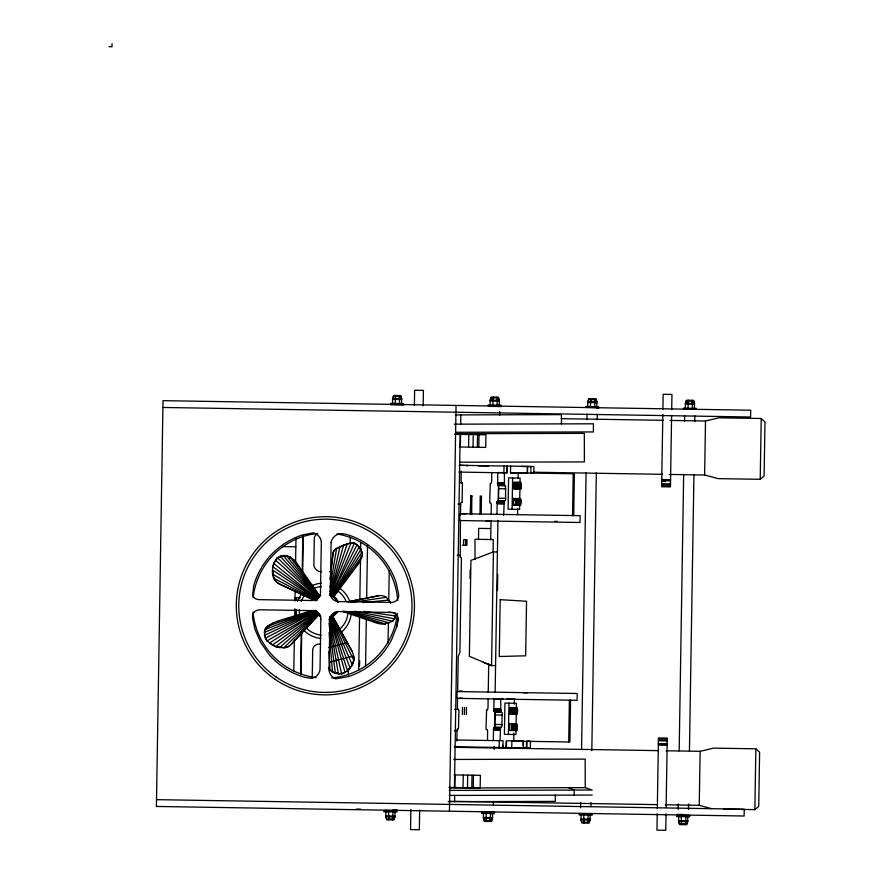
<?xml version="1.0" encoding="UTF-8"?>
<svg xmlns="http://www.w3.org/2000/svg" width="874" height="874" viewBox="0 0 874 874"><rect width="100%" height="100%" fill="white"/><g stroke="black" fill="none" stroke-linecap="round" stroke-linejoin="round"><path stroke-width="1.31" d="M493.34 740.289L493.515 729.888C492.39 723.901 503.391 730.915 501.971 724.557L502.124 715.052C504.134 708.246 492.335 715.445 493.854 709.109L494.018 698.774L503.413 698.927M497.787 485.573L497.677 472.528L507.073 472.681L507.182 466.061M500.715 698.883L500.824 711.928M504.364 472.637L504.484 485.682M354.549 611.254L394.578 618.814L395.387 615.427L394.578 618.814L392.71 621.217L383.894 624.091A13.689 8.62 5.4 0 1 376.76 623.086L342.247 611.287M293.806 671.363L294.32 640.052M294.691 617.12L294.822 608.981M294.953 600.995L295.117 590.955M295.576 562.583L295.98 538.253M295.849 616.246L295.958 609.593M296.111 600.285L296.155 597.619M300.558 674.193L301.246 631.989M302.218 572.153L302.819 535.664M301.038 674.608L301.727 632.59M302.71 571.804L303.289 536.341M312.247 677.11L312.695 649.415A6.686 6.686 0 0 1 318.06 644.138L320.671 644.182M350.201 542.568L350.266 538.602A7.932 7.932 0 0 0 349.534 536.997M348.245 675.056L348.355 668.457M358.69 670.194L359.553 617.164M359.837 599.488L360.481 560.048M360.634 550.533L360.765 542.372M359.564 666.064L359.651 660.646M365.551 666.228L366.326 618.639M366.654 598.231L367.517 545.201M388.045 643.1L388.384 622.67M388.755 599.52L389.225 570.919M394.982 811.159L394.884 816.862L393.934 819.921L386.679 819.801L385.816 816.72L385.893 811.826M392.524 404.236L392.612 398.533L393.573 395.474L400.827 395.594L401.69 398.675L401.592 404.389M388.504 811.87L388.755 819.834M395.124 404.28L395.66 395.507M393.049 811.127L392.382 819.899M399.669 404.356L399.287 395.561M414.374 405.58L414.615 390.252L423.409 390.394L423.169 405.733M410.878 809.433L410.551 829.59L419.345 829.732L419.662 810.012M449.444 811.214L456.042 405.427M454.447 787.507L460.183 434.389M454.808 787.507L455.015 774.921M460.347 446.985L460.543 434.4M456.84 741.01L457.015 730.664A4.042 0.699 -89.1 0 1 457.473 728.829L458.347 728.84M457.539 698.206L457.408 706.236A3.769 0.655 -89.1 0 0 457.801 709.043L458.948 710.77L458.457 728.785M457.648 691.498L458.227 656.429L459.899 652.517L461.417 559.426L461.166 557.328L460.292 557.219M460.237 557.197L460.434 520.358M460.522 514.961L460.696 504.189A4.042 0.699 -89.1 0 1 461.155 502.353L462.029 502.364M461.232 471.075L461.09 479.76A3.769 0.655 -89.1 0 0 461.483 482.568L462.346 482.94L459.669 482.896M463.526 545.289L463.624 539.684L466.989 539.739L466.891 545.343L462.28 545.278M462.379 714.451L462.499 707.372M465.536 545.321L465.623 539.892M463.056 787.649L463.264 775.063M464.356 714.484L464.476 707.405M468.595 447.117L468.792 434.531M466.345 714.517L466.454 707.437M470.409 514.054L470.573 503.544M470.638 499.611L470.704 495.667M470.463 514.447L470.769 496.082L471.96 496.104M470.026 578.435L470.168 569.957M471.665 514.469L471.884 495.689M467.492 787.714L467.699 775.129M473.031 447.193L473.216 435.864M471.818 787.791L472.015 775.205M477.346 447.259L477.554 434.673M473.26 787.813L473.468 775.227M478.799 447.28L479.007 434.695M478.471 539.695L478.657 528.366L489.986 528.552M480.001 514.447L480.219 496.061L481.476 496.082L481.181 514.469M492.575 813.563L492.488 818.446L491.538 821.505L484.272 821.385L483.42 818.304L483.497 813.41M490.139 405.012L490.216 400.117L491.177 397.058L498.431 397.178L499.294 400.259L499.196 405.973M486.108 813.454L486.359 821.418M492.739 405.055L493.264 397.091M487.463 740.245L487.605 731.396A4.042 0.699 -89.1 0 0 487.2 729.55L486.25 729.517L486.042 728.337L486.589 710.147M488.14 698.883L488.009 706.979A3.769 0.655 -89.1 0 1 487.528 709.764L486.643 710.103M488.249 692.132L488.708 663.814M490.729 539.706L491.035 520.937M491.133 514.24L491.286 504.855A4.042 0.699 -89.1 0 0 490.882 503.009L489.943 502.976L489.735 501.796L490.27 483.606M491.811 472.834L491.691 480.427A3.769 0.655 -89.1 0 1 491.21 483.213L490.325 483.562M493.078 551.745L493.275 539.575L475.008 539.28L474.986 559.579M495.613 665.627L491.559 665.562L493.406 551.898L497.459 551.964M490.642 813.53L489.986 821.484M497.262 405.94L496.891 397.157M497 514.032L497.164 503.642C495.864 497.382 507.062 504.768 505.631 498.311L505.522 485.791L497.732 485.42M493.297 804.998L493.351 802.277M494.214 749.171L494.258 746.44M494.564 727.376L494.826 711.032M495.143 691.968L497.929 520.38M498.235 501.305L498.508 484.972M499.633 415.511L499.699 411.425M494.815 727.234L495.099 711.851M497.448 590.54L497.71 574.305M498.475 500.977L498.726 485.594M499.174 747.478L499.283 740.682M503.905 472.812L504.025 466.006M500.037 740.398L500.573 727.343M503.675 515.442L504.232 501.086M502.626 747.532L502.659 745.216M507.27 466.061L507.16 472.856L458.959 472.08M502.954 747.532L503.063 740.737L456.971 739.994M506.046 747.587L506.144 741.797M510.602 466.115L510.492 472.91L527.317 473.184L527.426 466.388M506.407 747.598L506.516 740.802L523.428 741.076L523.318 747.871M508.439 734.4L508.941 703.144M512.098 509.214L512.601 477.958M514.032 505.248L514.043 504.418M514.415 500.245L514.141 498.486M511.738 730.467L511.847 723.694M512 714.287L512.109 707.525M515.398 505.27L515.507 498.508M515.66 489.101L515.78 482.328M511.76 747.685L511.869 740.89M512.503 714.298L512.514 713.337M512.59 708.705L512.612 707.536M515.9 505.281L516.13 499.557L516.425 500.278M516.01 505.281L515.889 504.265M512.918 730.489L513.027 723.716M516.578 505.292L516.61 503.107M516.654 500.846L516.687 498.519M516.84 489.123L516.873 486.927M516.916 484.677L516.949 482.35M513.715 730.5L513.836 723.727M513.988 714.32L514.098 707.558M517.386 505.303L517.495 498.541M517.648 489.134L517.758 482.361M513.857 733.199L513.726 741.097L569.881 742.015L570.558 700.194M514.327 704.215L514.415 699.287M514.371 714.331L514.393 713.097M517.572 514.666L517.67 508.515M518.162 478.122L518.249 472.856M517.987 505.314C517.233 487.539 519.626 515.879 518.391 500.31M514.895 730.522L514.928 728.326M514.972 726.076L515.005 723.748M515.234 709.906L515.267 707.579M518.632 500.878L518.664 498.551M518.817 489.156L518.927 482.382M515.704 730.533L515.813 723.759M515.966 714.353L516.075 707.59M519.364 505.336L519.473 498.573M519.626 489.167L519.735 482.393M515.977 730.446L515.911 734.531L504.418 734.335L504.932 703.078L516.425 703.264L516.337 708.705M516.086 723.65L516.25 714.145M519.637 505.259L519.571 509.334L508.078 509.149L508.592 477.892L520.085 478.078L519.997 483.508M519.757 498.464L519.91 488.948M516.916 728.359L516.873 730.555L509.728 730.435L509.848 723.661L516.982 723.781L516.949 726.108M523.089 745.358L523.144 742.07M527.492 473.009L527.601 466.552M526.519 742.124L526.432 747.609L523.056 747.554M530.933 466.454L530.824 473.249L532.823 473.282M526.803 747.926L526.924 741.13L530.463 741.185L530.354 747.98L454.349 746.746M533.817 473.293L533.927 466.498L459.068 465.285L464.17 465.416M568.701 741.993L569.378 700.183M572.536 515.562L573.213 473.752M573.715 515.584L574.393 473.774L510.492 472.736M580.631 807.784L580.718 802.332M581.581 749.226L586.072 472.768M586.935 419.651L587.022 414.21M590.169 815.147L590.092 820.041L589.131 823.09L581.876 822.98L581.024 819.888L581.112 814.186M587.743 406.596L587.82 401.701L588.781 398.642L596.035 398.762L596.887 401.854L596.811 406.749M583.701 815.038L583.963 823.013M590.343 406.639L590.857 398.686M588.246 815.114L587.59 823.068M594.877 406.716L594.495 398.741M590.9 806.593L590.966 802.507M591.807 750.755L596.33 472.932M597.193 419.826L597.281 414.374M662.831 414.298L661.651 486.742L670.445 486.884L671.603 415.762M662.907 409.48L663.158 394.294L671.953 394.436L671.702 409.622M657.226 813.738L656.964 830.158L665.748 830.3L666.021 813.88M657.314 808.647L658.461 737.962L667.255 738.104L666.119 807.489M678.224 809.368L678.311 803.927M679.174 750.81L683.676 474.353M684.539 421.246L684.626 415.795M687.783 815.912L687.696 821.626L686.735 824.685L679.48 824.564L678.617 821.473L678.716 815.77M685.325 408.999L685.424 403.285L686.374 400.237L693.639 400.347L694.491 403.438L694.415 408.333M681.228 821.516L681.316 815.813M687.947 408.224L688.461 400.27M685.762 821.593L685.861 815.89M692.481 408.3L692.088 400.325M688.483 809.543L688.57 804.091M689.433 750.974L693.934 474.527M694.797 421.41L694.885 415.958M711.414 808.614L699.255 805.315L700.129 751.323L713.621 748.133L755.846 748.821L759.615 752.219L758.741 806.352L754.863 809.63L723.53 809.127M704.63 474.997L705.504 421.006L718.985 417.816L761.221 418.504L764.99 421.913L764.105 476.035L760.227 479.313L718.002 478.624L704.63 474.997L669.255 474.429M754.863 809.63L755.846 748.821M760.227 479.313L761.221 418.504M385.325 624.003L385.368 623.249L385.325 624.003L343.657 611.188M363.693 611.363L395.419 615.962L395.627 612.86M493.559 729.014L500.267 728.916M273.682 578.173C269.203 567.652 276.949 549.888 290.244 557.142A15.109 9.472 41.6 0 1 293.456 559.546L294.057 560.092A15.109 9.472 41.6 0 1 297.16 563.719L319.797 596.002L316.432 600.088M493.591 728.61L500.299 728.621M330.678 572.71L333.049 552.881A6.544 6.489 -83.2 0 1 333.999 550.707L334.283 550.325A6.544 6.489 -83.2 0 1 336.053 548.763L347.273 543.846L352.779 542.841M330.011 579.331L333.18 552.903A6.544 6.489 -83.2 0 1 334.13 550.729L334.414 550.347A6.544 6.489 -83.2 0 1 336.599 548.555L339.942 546.895L330.001 591.698M516.468 502.943L516.053 504.451M513.005 709.295C512.535 720.165 514.906 706.902 513.005 709.295C512.066 706.858 511.913 715.172 512.962 712.758M514.731 725.507C514.251 736.378 516.632 723.115 514.731 725.507C513.486 723.038 514.021 732.86 514.786 728.173M516.709 725.54C516.228 736.411 518.61 723.148 516.709 725.54C515.463 723.071 516.01 732.893 516.763 728.206M493.624 728.326L500.343 728.261M395.212 399.385L395.649 396.326M492.805 400.969L493.242 397.91M590.409 402.564L590.846 399.494M688.013 404.149L688.45 401.079M329.99 587.404L336.599 548.555M493.668 728.064L500.376 728.086M398.282 618.814L396.949 626.155L391.607 639.735A74.421 74.421 0 0 1 348.202 676.629L335.671 678.869A10.652 10.652 0 0 1 329.039 670.62L329.859 619.677A8.248 8.248 0 0 1 337.615 611.582L390.951 612.445A7.09 7.09 0 0 1 398.173 617.994L396.785 626.592M392.404 819.08L392.972 816.021M489.997 820.664L490.576 817.605M587.601 822.248L588.18 819.189M685.194 824.652L685.773 820.773M493.69 727.9L500.42 727.856M330.448 617.383L347.437 670.555L352.309 664.939L353.773 660.231A15.317 15.197 60.9 0 0 353.697 656.046L329.585 662.121M493.723 727.747L500.463 727.649M339.658 546.906L343.526 545.256L329.968 594.549M317.284 598.996L272.896 566.811L273.715 563.326L277.408 557.656L318.344 597.729L317.972 598.275M361.628 557.273C364.72 551.483 357.149 544.12 354.407 543.093L331.563 595.194M516.61 487.561C518.227 489.997 516.807 477.717 516.534 486.774C515.911 491.767 515.747 479.87 516.763 484.906M513.814 500.234L514.12 499.524M518.348 503.774L518.031 504.484M514.928 712.791C516.545 715.216 515.125 702.947 514.852 711.993C514.229 716.997 514.065 705.1 515.081 710.125M316.88 612.346L267.062 640.839C265.357 639.418 261.949 629.214 267.488 626.265A26.34 16.551 -30.5 0 1 272.175 623.457L273.147 622.965A26.34 16.551 -30.5 0 1 279.145 620.649L312.51 610.413M343.176 545.256L351.064 542.809L330.591 594.877M331.607 617.099L352.309 664.939L353.817 660.307L332.317 616.88L332.918 616.738L352.124 651.272M493.788 727.485L500.518 727.485M347.273 543.846L330.175 594.713M316.901 599.444L272.775 570.176L273.988 578.763A13.23 13.121 25 0 0 275.889 581.341M280.478 584.52L315.733 600.842L316.126 600.372L273.584 578.118M359.826 559.928L360.47 560.431M272.906 574.327L316.519 599.903M331.541 595.249L356.996 544.819L353.894 542.962M332.524 595.576L359.258 546.774L357.204 545.31M273.693 563.391L317.448 598.909M332.36 595.555L332.983 595.762L360.962 549.189L360.307 548.948L360.962 549.189M275.408 560.026L318.005 598.133M360.328 549.014L358.635 546.578L359.258 546.774M333.398 595.926L361.902 552.27L361.202 551.997L361.902 552.27M277.408 557.656L277.069 558.147L280.183 556.323L318.671 597.335M265.63 630.001L267.127 627.936M352.517 664.743L350.048 668.009L331.028 617.241M319.272 596.625L286.399 555.678L279.866 556.836L280.183 556.323M283.187 555.635L282.826 556.181L283.187 555.635L318.977 596.964M335.037 593.763L338.26 589.469M345.525 579.801L348.748 575.496M356.013 565.828L357.619 563.686M329.443 594.342L334.163 596.232L358.351 564.003A12.946 8.139 -66.6 0 0 360.241 560.911L360.558 560.245A12.946 8.139 -66.6 0 0 361.563 557.492L361.912 556.093L361.181 555.777L361.912 556.093L333.792 596.09L333.092 595.806M392.71 620.573L394.545 618.213L394.578 618.814M337.397 612.357L332.808 616.793L352.014 651.359A15.284 15.164 60.9 0 1 353.577 656.112A15.317 15.197 60.9 0 1 353.653 660.285L353.631 660.405M334.622 614.138L333.584 614.914M335.54 613.002C338.238 609.812 331.596 618.005 329.585 616.968M285.918 556.257L286.399 555.678M319.545 596.297L290.244 557.142L289.753 557.721L290.376 558.169M290.244 557.142L289.829 557.809M293.489 560.66L294.025 560.059M462.106 502.353L462.433 483.027M514.382 483.355L514.305 488.249M510.809 713.25L510.263 710.988L510.886 708.738M316.869 612.456L269.64 643.013L275.802 646.585L284.006 647.634L318.267 614.608M350.343 667.823C345.875 674.499 333.551 676.815 328.471 667.933M265.172 629.433L315.525 610.303L318.551 615.077L291.118 644.499A9.592 9.516 -47 0 1 284.76 647.689L279.593 647.558L317.95 614.094M279.593 647.558L275.802 646.585L317.677 613.635M319.797 596.002L320.824 595.238M329.629 618.945L341.603 673.952L345.044 672.445L329.891 617.525L332.918 616.738M332.229 615.897L331.301 616.268M276.031 646.826L272.459 645.034L317.404 613.187M332.251 616.935L334.753 621.665M340.161 629.761L329.116 632.558L332.557 672.193L341.603 673.952M347.404 642.783L328.864 647.47M267.4 641.254L265.412 638.206L316.29 611.538L316.694 612.062M265.772 638.676L264.494 635.376L316.017 611.101M264.319 632.459L315.765 610.697M331.759 631.836L331.814 631.826M334.185 646.061L334.25 646.061M338.435 673.974L338.992 673.778L338.435 673.974L329.05 619.087M493.406 551.898L470.933 560.398L469.371 656.341L491.559 665.562M332.546 646.487L331.989 646.684L332.612 646.487M335.365 673.188L335.922 672.991L335.365 673.188L328.995 623.151M267.488 626.265L267.881 626.909L267.488 626.265L314.006 610.391M332.557 672.193L333.169 671.997M283.351 620.169L287.153 619.011L286.748 618.311M294.888 616.629L301.322 614.651M306.479 613.078L310.346 611.887M329.979 670.161L330.7 669.976L329.979 670.161L329.061 651.469M348.071 601.705L378.42 595.729A10.412 10.324 -11.1 0 1 386.166 597.215L390.634 603.115M348.092 601.825L378.453 595.86M350.649 602.536L386.188 597.346L385.587 596.876M363.027 602.557L388.624 600.121M455.365 414.91L561.425 414.637L561.447 423.89M454.338 424.163L593.413 423.803L593.435 431.931L455.496 432.291M455.529 433.701L584.324 433.362L584.4 461.909L459.451 462.226M453.77 759.451L585.165 759.113L585.241 787.649L592.222 790.041L449.236 790.413M449.957 787.998L585.241 787.649M449.291 795.438L592.244 795.067M448.198 801.676L555.307 801.392L555.296 795.165M109.01 46.704L112.025 46.704L112.025 43.7M392.612 398.533L401.69 398.675M490.216 400.117L499.294 400.259M587.82 401.701L596.887 401.854M685.424 403.285L694.491 403.438M390.547 403.395L403.591 403.602M488.151 404.979L501.195 405.186M585.755 406.563L598.799 406.781M683.359 408.147L696.403 408.366M390.536 404.203L403.58 404.422M488.14 405.798L501.184 406.006M585.744 407.382L598.788 407.59M683.337 408.966L696.392 409.174M390.525 404.749L403.57 404.957M489.232 406.355L501.173 406.552M596.866 408.103L598.777 408.136M162.903 407.459L750.613 417.007L750.722 410.212L163.012 400.663L156.413 806.451L744.124 816.01L744.233 809.215L156.522 799.655M561.283 418.657L663.322 420.318M670.129 420.427L705.504 421.006M454.589 434.302L485.922 434.815L485.715 447.401L459.462 446.975M465.864 465.438L468.191 465.481M520.904 466.443L530.977 466.607M466.432 465.634L467.612 465.656M478.384 465.864L488.468 466.028M533.195 472.211L662.448 474.32M661.771 479.542L670.566 479.684M661.749 480.766L670.544 480.908M661.749 481.082L665.518 481.137M661.694 483.978L670.489 484.12M661.694 484.294L670.489 484.436M497.503 482.863L504.2 483.082M497.503 483.082L504.2 483.3M661.673 485.715L670.467 485.857M497.503 483.311L504.2 483.42M497.514 483.42L504.2 483.639M497.514 483.639L504.211 483.846M497.524 483.846L504.222 483.956M497.535 483.945L504.232 484.163M497.546 484.152L504.243 484.36M497.557 484.349L504.265 484.557M497.579 484.535L504.276 484.731M497.601 484.709L504.298 484.906M497.623 484.884L504.342 485.146M497.667 485.103L504.364 485.288M497.688 485.245L504.418 485.474M499.087 488.697L505.784 488.806M498.934 498.202L505.631 498.311M497.448 501.239L504.189 501.184M497.415 501.359L504.123 501.403M497.361 501.578L504.09 501.534M497.339 501.731L504.047 501.763M497.306 501.894L504.014 501.927M497.284 502.08L503.992 502.091M497.262 502.266L503.959 502.277M497.24 502.463L503.937 502.474M497.219 502.67L503.916 502.67M497.208 502.769L503.905 502.878M497.197 502.987L503.894 502.987M497.186 503.195L503.883 503.195M497.175 503.413L503.872 503.413M497.175 503.533L503.861 503.642M497.164 503.642L503.861 503.752M458.02 504.145L460.696 504.189M462.062 513.803L465.842 513.868M554.695 521.341L557.339 521.385M485.726 520.729L489.396 520.795M282.564 546.6L295.838 546.807M457.178 555.34L459.866 555.383M321.654 571.585L319.032 571.552A9.166 9.166 0 0 1 313.853 565.718L314.301 538.023A6.686 6.686 0 0 1 317.557 533.511M329.498 571.716L332.12 571.76M295.008 597.718L300.448 597.805M459.287 691.137L462.761 691.192M523.297 692.787L527.317 692.853M459.178 698.217L462.641 698.271M506.833 698.981L514.688 699.113M500.54 709.218L493.854 709.109L500.54 709.327M493.854 709.338L500.54 709.557M493.854 709.557L500.551 709.775M493.854 709.775L500.551 709.885M454.644 709.349L458.664 709.415M493.865 709.885L500.562 710.103M493.865 710.092L500.562 710.311M493.876 710.3L500.584 710.507M493.897 710.496L500.594 710.704M493.908 710.693L500.616 710.89M493.93 710.879L500.638 711.075M493.952 711.043L500.66 711.239M493.974 711.207L500.682 711.392M494.007 711.36L500.726 711.6M494.05 711.556L500.769 711.786M495.438 714.943L502.124 715.052M495.285 724.448L501.971 724.557M493.613 728.424L500.321 728.435M493.581 728.708L500.278 728.818M493.548 729.124L500.245 729.124M500.234 729.342L493.537 729.342L500.223 729.561M493.515 729.67L500.212 729.67M493.515 729.888L500.212 729.888M454.338 730.62L457.015 730.664M658.439 738.989L667.233 739.131M658.417 740.409L667.212 740.551M658.417 740.715L667.212 740.857M658.362 743.61L667.157 743.752M658.362 743.927L667.157 744.069M658.341 745.14L667.135 745.282M454.6 746.527L460.15 746.625M455.223 747.336L657.958 750.635M666.119 750.766L700.129 751.323M454.13 774.91L480.383 775.336L480.176 787.922L449.007 787.419M448.908 801.25L657.073 804.637M665.245 804.768L699.255 805.315M356.428 809.04L360.503 809.106M392.961 809.761L396.993 809.827M676.749 814.382L683.271 814.481M383.926 810.427L396.982 810.646M481.53 812.022L494.586 812.23M579.134 813.607L592.179 813.814M676.738 815.191L689.783 815.409M383.926 810.974L396.971 811.192M481.519 812.558L494.575 812.776M579.123 814.153L592.179 814.36M676.727 815.737L689.772 815.945M580.511 814.59L581.669 814.612M678.115 816.185L688.373 816.349M383.904 811.793L396.96 812.001M481.508 813.377L494.553 813.585M579.112 814.961L592.157 815.18M676.716 816.556L689.761 816.764M385.816 816.72L394.884 816.862M483.42 818.304L492.488 818.446M581.024 819.888L590.092 820.041M678.617 821.473L687.696 821.626M388.843 612.182L394.272 612.718M354.407 543.093L351.064 542.809M330.121 594.691L331.049 594.986M350.408 611.461L392.71 621.217M356.996 544.819L356.428 544.655M346.29 611.276L389.291 622.9M331.486 595.227L332.054 595.391M344.869 611.363L353.795 614.422M372.979 620.977L376.836 622.288M332.317 595.522L332.983 595.762M568.439 787.692L574.251 790.096L574.262 795.121M483.267 662.339L491.352 665.704M329.99 595.161L334.84 598.056L337.113 601.629L336.665 600.536M280.532 584.4L279.09 583.701A13.23 13.121 25 0 1 276.512 581.8M314.465 600.394L279.035 583.821A13.23 13.121 25 0 1 276.457 581.909L275.944 581.232A13.23 13.121 25 0 1 273.671 577.933M272.721 645.34L267.062 640.839M334.163 596.232L338.38 602.022M320.474 616.596L318.453 614.99L291.02 644.411A9.592 9.516 -47 0 1 284.006 647.634L284.006 647.634M334.939 598.177L335.441 598.854M264.494 635.376L264.866 635.901L264.702 632.984M296.636 564.32L298.045 566.341M313.089 587.798L314.629 589.994M388.58 599.848L390.547 602.787M272.95 623.064L273.354 623.752M692.077 401.144L692.547 404.225M594.473 399.56L594.943 402.63M496.88 397.965L497.35 401.046M399.276 396.381L399.746 399.462M681.239 820.708L681.567 824.597M583.635 819.113L583.974 822.194M486.042 817.529L486.37 820.61M388.438 815.945L388.777 819.025M395.474 615.198L395.419 615.962M460.751 414.899L460.773 424.141M454.622 795.427L454.644 801.655M336.851 611.942A11.712 11.712 0 0 1 329.684 617.339M320.802 616.083A11.712 11.712 0 0 1 316.552 611.756M316.661 600.045A11.712 11.712 0 0 1 318.54 597.63M329.891 594.702A11.712 11.712 0 0 1 337.801 602.088M320.179 615.22A11.329 11.329 0 0 1 316.891 611.571M316.989 600.241A11.329 11.329 0 0 1 318.813 597.903M378.912 622.845A13.689 8.62 5.4 0 1 378.202 622.681M360.831 557.175A12.946 8.139 -66.6 0 1 360.623 557.874M359.17 561.25A12.946 8.139 -66.6 0 1 358.821 561.884M351.228 613.788A27.739 27.739 0 0 1 341.068 632.437M320.703 638.424A27.739 27.739 0 0 1 303.879 630.296M296.395 616.028A27.739 27.739 0 0 1 295.958 609.254M297.608 601.29A27.739 27.739 0 0 1 301.508 594.134M311.996 585.678A27.739 27.739 0 0 1 321.162 583.22M339.254 587.907A27.739 27.739 0 0 1 349.84 601.716M347.918 613.439A24.406 24.406 0 0 1 339.888 629.072M321.053 635.114A24.406 24.406 0 0 1 306.25 627.958M299.673 615.405A24.406 24.406 0 0 1 299.279 609.44M301.18 601.323A24.406 24.406 0 0 1 304.906 595.205M313.395 588.694A24.406 24.406 0 0 1 321.457 586.53M337.375 590.66A24.406 24.406 0 0 1 346.279 601.694M268.799 626.341A26.34 16.551 -30.5 0 1 269.716 625.762M271.606 624.659A26.34 16.551 -30.5 0 1 272.579 624.145M277.539 621.993A26.34 16.551 -30.5 0 1 278.544 621.654M397.43 613.493A72.575 72.575 0 0 1 331.628 677.907M316.104 677.601A72.575 72.575 0 0 1 252.99 611.953M253.143 597.729A72.575 72.575 0 0 1 317.644 533.446M337.025 533.992A72.575 72.575 0 0 1 397.681 600.569M321.337 541.487L320.507 592.419A8.248 8.248 0 0 1 312.75 600.525L259.425 599.651A7.09 7.09 0 0 1 252.52 595.161L253.788 585.416A74.421 74.421 0 0 1 302.535 534.954L313.384 532.823A10.652 10.652 0 0 1 321.337 541.487M320.845 619.011L320.015 669.954A10.652 10.652 0 0 1 311.789 678.355L305.004 677.372A74.421 74.421 0 0 1 268.668 653.992L260.681 642.488L254.935 629.258L252.575 618.377A7.09 7.09 0 0 1 260.026 609.801L313.362 610.664A8.248 8.248 0 0 1 320.845 619.011M331.126 542.262L330.296 593.195A8.248 8.248 0 0 0 337.779 601.541L391.115 602.415A7.09 7.09 0 0 0 398.566 593.839L396.206 582.958A74.421 74.421 0 0 0 345.743 534.2L343.471 533.796A10.652 10.652 0 0 0 331.126 542.262M457.047 691.553L456.938 698.348L577.124 700.303L577.233 693.508L457.047 691.553M459.921 513.737L459.811 520.533L579.997 522.477L580.107 515.682L459.921 513.737M500.19 599.608L499.262 656.505L525.667 655.806L526.552 601.236L500.179 599.673M510.11 707.492L510.001 714.255L517.135 714.375L517.244 707.612L510.11 707.492M513.508 498.475L513.399 505.238L520.533 505.358L520.642 498.584L513.508 498.475M513.77 482.295L513.661 489.069L520.795 489.178L520.915 482.415L513.77 482.295M516.305 501.075C516.523 511.17 517.911 495.208 516.305 501.075M517.954 484.917C518.173 495.012 519.571 479.05 517.954 484.917M518.544 484.928C518.763 495.023 520.15 479.061 518.544 484.928M519.932 484.95C520.161 495.045 521.549 479.083 519.932 484.95M519.669 501.13C519.899 511.224 521.286 495.263 519.669 501.13M520.522 484.961C520.74 495.055 522.139 479.094 520.522 484.961M520.259 501.141C520.478 511.224 521.876 495.263 520.259 501.141M512.055 726.25C512.273 736.345 513.661 720.384 512.055 726.25M512.645 726.261C512.863 736.356 514.251 720.394 512.645 726.261M516.272 710.147C516.49 720.242 517.889 704.28 516.272 710.147M516.862 710.158C517.08 720.252 518.479 704.291 516.862 710.158M393.562 396.293L392.601 399.342L401.679 399.494L400.816 396.403L393.562 396.293M491.166 397.878L490.205 400.937L499.273 401.079L498.42 397.998L491.166 397.878M394.906 816.043L393.945 819.102L386.69 818.982L385.827 815.901L394.906 816.043M588.759 399.462L587.809 402.521L596.876 402.663L596.024 399.582L588.759 399.462M492.51 817.638L491.549 820.697L484.294 820.577L483.431 817.485L492.51 817.638M686.363 401.046L685.413 404.105L694.48 404.258L693.628 401.166L686.363 401.046M590.103 819.222L589.152 822.281L581.887 822.161L581.035 819.069L590.103 819.222M687.707 820.806L686.756 823.865L679.491 823.745L678.639 820.664L687.707 820.806M336.621 660.296L336.687 660.285M334.381 660.864L333.824 661.061L334.436 660.864M330.995 646.891L330.383 647.088L331.049 646.891M274.742 679.087A89.093 89.093 0 0 0 414.167 612.991A89.093 89.093 0 0 0 287.207 525.285A89.093 89.093 0 0 0 274.742 679.087M276.14 677.055A86.613 86.613 0 0 0 411.698 612.783A86.613 86.613 0 0 0 288.267 527.525A86.613 86.613 0 0 0 276.14 677.055"/></g></svg>
